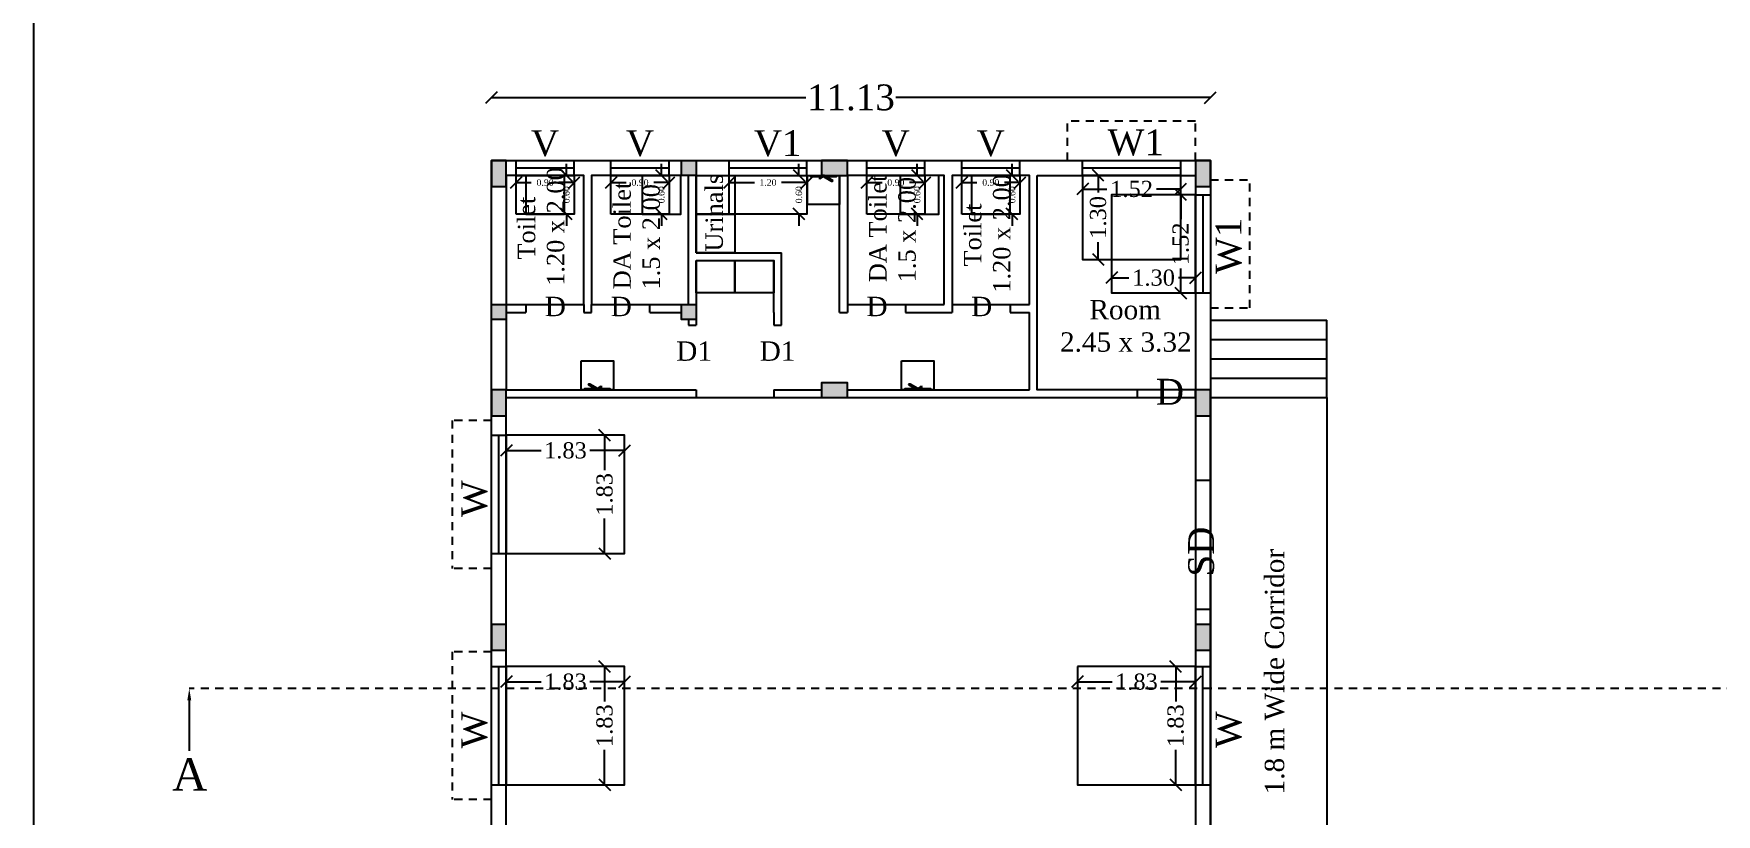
# Model space of a CAD drawing. Header units: metres. Extents: x 38 to 170, y 24 to 96.
# Drawn here: x 38.21 to 64.26, y 58.03 to 70.11 of the extents above; entities that cross this region are included whole.
import ezdxf

# ---------------------------------------------------------------- set-up
doc = ezdxf.new("R2010")
doc.units = ezdxf.units.M
doc.header["$MEASUREMENT"] = 0
doc.linetypes.add('HIDDEN2', pattern=[0.1875, 0.125, -0.0625])
for name, color, linetype in [('BLK_1_FLR_0_BLT_UP_AREA', 13, 'Continuous'), ('BLK_1_FLR_0_REGULAR_ROOM_1', 1, 'Continuous'), ('BLK_1_FLR_0_REGULAR_ROOM_2', 1, 'Continuous'), ('BLK_1_FLR_0_ROOM_1_LIGHT_VENTILATION_1', 232, 'Continuous'), ('BLK_1_FLR_0_ROOM_2_LIGHT_VENTILATION_1', 232, 'Continuous'), ('BLK_1_FLR_0_SP_WC', 233, 'Continuous'), ('BLK_1_FLR_0_URINAL', 235, 'Continuous'), ('BLK_1_FLR_0_WASH', 55, 'Continuous'), ('BLK_1_FLR_0_WC_BATH', 1, 'Continuous'), ('COLUMN', 7, 'Continuous'), ('CORRIDOR_WIDTH', 195, 'Continuous'), ('OUTERMOST PLOTTING BOUNDARY', 2, 'Continuous'), ('TOILET_VENTILATION', 6, 'Continuous')]:
    doc.layers.add(name, color=color, linetype=linetype)
doc.styles.get("Standard").update_dxf_attribs({"font": 'times.ttf'})
doc.styles.add('style1', font='times.ttf')
doc.dimstyles.get("Standard").update_dxf_attribs({"dimtxt": 0.4, "dimasz": 0.18, "dimexe": 0.18, "dimexo": 0.0625, "dimgap": 0.09, "dimtad": 0, "dimtih": 1, "dimtoh": 1, "dimzin": 0, "dimdsep": 46, "dimtxsty": 'Standard', "dimblk": 'OBLIQUE', "dimcen": 0.09, "dimse1": 1, "dimse2": 1, "dimadec": 0, "dimazin": 0, "dimtfac": 1, "dimtix": 1, "dimtofl": 0, "dimtmove": 0, "dimatfit": 0, "dimfxl": 0, "dimtolj": 1, "dimtzin": 0, "dimarcsym": 0})

# ---------------------------------------------------------------- blocks, each defined once
blk = doc.blocks.new('_Oblique')
at = {"color": 0, "linetype": 'ByBlock', "lineweight": -2}
blk.add_line((-0.5, -0.5), (0.5, 0.5), dxfattribs=at)
blk = doc.blocks.new('*D13')
at = {"color": 0, "lineweight": -2, "ltscale": 2}
for p, q in [((45.296, 69.123), (50.165, 69.123)), ((56.426, 69.123), (51.556, 69.123))]:
    blk.add_line(p, q, dxfattribs=at)
at = {"layer": 'Defpoints', "color": 0, "ltscale": 2}
for p in [(56.426, 69.123), (45.296, 68.15), (56.426, 68.15)]:
    blk.add_point(p, dxfattribs=at)
at = {"color": 0, "lineweight": -2, "ltscale": 2, "xscale": 0.18, "yscale": 0.18, "zscale": 0.18, "rotation": 180}
blk.add_blockref('_Oblique', (45.296, 69.123), dxfattribs=at)
at = {"color": 0, "lineweight": -2, "ltscale": 2, "xscale": 0.18, "yscale": 0.18, "zscale": 0.18}
blk.add_blockref('_Oblique', (56.426, 69.123), dxfattribs=at)
at = {"color": 0, "ltscale": 2, "insert": (50.861, 69.123), "char_height": 0.4, "attachment_point": 5}
blk.add_mtext('\\A1;11.13', dxfattribs=at)
blk = doc.blocks.new('Faucet - single handle top')
for p, q in [((0.08, -0.26), (-2.26, -4.34)), ((-2.26, -4.34), (-1.37, -4.79)), ((-1.37, -4.79), (0.55, -0.5)), ((-0.06, -1.9), (3.57, -8.18)), ((4.43, -7.68), (0.72, -1.24))]:
    blk.add_line(p, q)
for points in [[(-0.92, -2), (-6, -2), (-6, 0), (6, 0), (6, -2), (1.16, -2)], [(-0.01, -2), (-0.12, -2)]]:
    blk.add_lwpolyline(points)
for centre, radius, start, end in [((0, -1), 0.75, 269.2246, 216.2304), ((4, -7.93), 0.5, 210, 30)]:
    blk.add_arc(centre, radius, start, end)
blk = doc.blocks.new('*D34')
at = {"layer": 'BLK_1_FLR_0_ROOM_1_LIGHT_VENTILATION_1', "color": 0, "lineweight": -2}
for p, q in [((45.526, 63.662), (46.065, 63.662)), ((47.356, 63.662), (46.817, 63.662))]:
    blk.add_line(p, q, dxfattribs=at)
at = {"layer": 'Defpoints', "color": 0}
for p in [(45.526, 63.898), (47.356, 63.898), (45.526, 63.662)]:
    blk.add_point(p, dxfattribs=at)
at = {"layer": 'BLK_1_FLR_0_ROOM_1_LIGHT_VENTILATION_1', "color": 0, "lineweight": -2, "xscale": 0.18, "yscale": 0.18, "zscale": 0.18, "rotation": 180}
blk.add_blockref('_Oblique', (45.526, 63.662), dxfattribs=at)
at = {"layer": 'BLK_1_FLR_0_ROOM_1_LIGHT_VENTILATION_1', "color": 0, "lineweight": -2, "xscale": 0.18, "yscale": 0.18, "zscale": 0.18}
blk.add_blockref('_Oblique', (47.356, 63.662), dxfattribs=at)
at = {"layer": 'BLK_1_FLR_0_ROOM_1_LIGHT_VENTILATION_1', "color": 0, "insert": (46.441, 63.662), "char_height": 0.4, "attachment_point": 5}
blk.add_mtext('\\A1;{\\H0.625x;1.83}', dxfattribs=at)
blk = doc.blocks.new('*D35')
at = {"layer": 'BLK_1_FLR_0_ROOM_1_LIGHT_VENTILATION_1', "color": 0, "lineweight": -2}
for p, q in [((47.048, 63.898), (47.048, 63.359)), ((47.048, 62.068), (47.048, 62.607))]:
    blk.add_line(p, q, dxfattribs=at)
at = {"layer": 'Defpoints', "color": 0}
for p in [(47.048, 63.898), (47.356, 63.898), (47.356, 62.068)]:
    blk.add_point(p, dxfattribs=at)
at = {"layer": 'BLK_1_FLR_0_ROOM_1_LIGHT_VENTILATION_1', "color": 0, "lineweight": -2, "xscale": 0.18, "yscale": 0.18, "zscale": 0.18}
for p, rotation in [((47.048, 63.898), 90), ((47.048, 62.068), 270)]:
    blk.add_blockref('_Oblique', p, dxfattribs=dict(at, rotation=rotation))
at = {"layer": 'BLK_1_FLR_0_ROOM_1_LIGHT_VENTILATION_1', "color": 0, "insert": (47.048, 62.983), "char_height": 0.4, "attachment_point": 5, "rotation": 90}
blk.add_mtext('\\A1;{\\H0.625x;1.83}', dxfattribs=at)
blk = doc.blocks.new('*D36')
at = {"layer": 'BLK_1_FLR_0_ROOM_1_LIGHT_VENTILATION_1', "color": 0, "lineweight": -2}
for p, q in [((45.526, 60.082), (46.065, 60.082)), ((47.356, 60.082), (46.817, 60.082))]:
    blk.add_line(p, q, dxfattribs=at)
at = {"layer": 'Defpoints', "color": 0}
for p in [(45.526, 60.318), (47.356, 60.318), (45.526, 60.082)]:
    blk.add_point(p, dxfattribs=at)
at = {"layer": 'BLK_1_FLR_0_ROOM_1_LIGHT_VENTILATION_1', "color": 0, "lineweight": -2, "xscale": 0.18, "yscale": 0.18, "zscale": 0.18, "rotation": 180}
blk.add_blockref('_Oblique', (45.526, 60.082), dxfattribs=at)
at = {"layer": 'BLK_1_FLR_0_ROOM_1_LIGHT_VENTILATION_1', "color": 0, "lineweight": -2, "xscale": 0.18, "yscale": 0.18, "zscale": 0.18}
blk.add_blockref('_Oblique', (47.356, 60.082), dxfattribs=at)
at = {"layer": 'BLK_1_FLR_0_ROOM_1_LIGHT_VENTILATION_1', "color": 0, "insert": (46.441, 60.082), "char_height": 0.4, "attachment_point": 5}
blk.add_mtext('\\A1;{\\H0.625x;1.83}', dxfattribs=at)
blk = doc.blocks.new('*D37')
at = {"layer": 'BLK_1_FLR_0_ROOM_1_LIGHT_VENTILATION_1', "color": 0, "lineweight": -2}
for p, q in [((47.048, 60.318), (47.048, 59.779)), ((47.048, 58.488), (47.048, 59.027))]:
    blk.add_line(p, q, dxfattribs=at)
at = {"layer": 'Defpoints', "color": 0}
for p in [(47.048, 60.318), (47.356, 60.318), (47.356, 58.488)]:
    blk.add_point(p, dxfattribs=at)
at = {"layer": 'BLK_1_FLR_0_ROOM_1_LIGHT_VENTILATION_1', "color": 0, "lineweight": -2, "xscale": 0.18, "yscale": 0.18, "zscale": 0.18}
for p, rotation in [((47.048, 60.318), 90), ((47.048, 58.488), 270)]:
    blk.add_blockref('_Oblique', p, dxfattribs=dict(at, rotation=rotation))
at = {"layer": 'BLK_1_FLR_0_ROOM_1_LIGHT_VENTILATION_1', "color": 0, "insert": (47.048, 59.403), "char_height": 0.4, "attachment_point": 5, "rotation": 90}
blk.add_mtext('\\A1;{\\H0.625x;1.83}', dxfattribs=at)
blk = doc.blocks.new('*D44')
at = {"layer": 'BLK_1_FLR_0_ROOM_1_LIGHT_VENTILATION_1', "color": 0, "lineweight": -2}
for p, q in [((54.366, 60.082), (54.905, 60.082)), ((56.196, 60.082), (55.657, 60.082))]:
    blk.add_line(p, q, dxfattribs=at)
at = {"layer": 'Defpoints', "color": 0}
for p in [(54.366, 60.318), (56.196, 60.318), (54.366, 60.082)]:
    blk.add_point(p, dxfattribs=at)
at = {"layer": 'BLK_1_FLR_0_ROOM_1_LIGHT_VENTILATION_1', "color": 0, "lineweight": -2, "xscale": 0.18, "yscale": 0.18, "zscale": 0.18, "rotation": 180}
blk.add_blockref('_Oblique', (54.366, 60.082), dxfattribs=at)
at = {"layer": 'BLK_1_FLR_0_ROOM_1_LIGHT_VENTILATION_1', "color": 0, "lineweight": -2, "xscale": 0.18, "yscale": 0.18, "zscale": 0.18}
blk.add_blockref('_Oblique', (56.196, 60.082), dxfattribs=at)
at = {"layer": 'BLK_1_FLR_0_ROOM_1_LIGHT_VENTILATION_1', "color": 0, "insert": (55.281, 60.082), "char_height": 0.4, "attachment_point": 5}
blk.add_mtext('\\A1;{\\H0.625x;1.83}', dxfattribs=at)
blk = doc.blocks.new('*D45')
at = {"layer": 'BLK_1_FLR_0_ROOM_1_LIGHT_VENTILATION_1', "color": 0, "lineweight": -2}
for p, q in [((55.888, 60.318), (55.888, 59.779)), ((55.888, 58.488), (55.888, 59.027))]:
    blk.add_line(p, q, dxfattribs=at)
at = {"layer": 'Defpoints', "color": 0}
for p in [(55.888, 60.318), (56.196, 60.318), (56.196, 58.488)]:
    blk.add_point(p, dxfattribs=at)
at = {"layer": 'BLK_1_FLR_0_ROOM_1_LIGHT_VENTILATION_1', "color": 0, "lineweight": -2, "xscale": 0.18, "yscale": 0.18, "zscale": 0.18}
for p, rotation in [((55.888, 60.318), 90), ((55.888, 58.488), 270)]:
    blk.add_blockref('_Oblique', p, dxfattribs=dict(at, rotation=rotation))
at = {"layer": 'BLK_1_FLR_0_ROOM_1_LIGHT_VENTILATION_1', "color": 0, "insert": (55.888, 59.403), "char_height": 0.4, "attachment_point": 5, "rotation": 90}
blk.add_mtext('\\A1;{\\H0.625x;1.83}', dxfattribs=at)
blk = doc.blocks.new('*D68')
at = {"layer": 'BLK_1_FLR_0_ROOM_2_LIGHT_VENTILATION_1', "color": 0, "lineweight": -2}
for p, q in [((54.688, 67.92), (54.688, 67.655)), ((54.688, 66.62), (54.688, 66.886))]:
    blk.add_line(p, q, dxfattribs=at)
at = {"layer": 'Defpoints', "color": 0}
for p in [(54.446, 67.92), (54.446, 66.62), (54.688, 66.62)]:
    blk.add_point(p, dxfattribs=at)
at = {"layer": 'BLK_1_FLR_0_ROOM_2_LIGHT_VENTILATION_1', "color": 0, "lineweight": -2, "xscale": 0.18, "yscale": 0.18, "zscale": 0.18}
for p, rotation in [((54.688, 67.92), 90), ((54.688, 66.62), 270)]:
    blk.add_blockref('_Oblique', p, dxfattribs=dict(at, rotation=rotation))
at = {"layer": 'BLK_1_FLR_0_ROOM_2_LIGHT_VENTILATION_1', "color": 0, "insert": (54.688, 67.27), "char_height": 0.4, "attachment_point": 5, "rotation": 90}
blk.add_mtext('\\A1;{\\H0.625x;1.30}', dxfattribs=at)
blk = doc.blocks.new('*D69')
at = {"layer": 'BLK_1_FLR_0_ROOM_2_LIGHT_VENTILATION_1', "color": 0, "lineweight": -2}
for p, q in [((54.446, 67.708), (54.822, 67.708)), ((55.966, 67.708), (55.589, 67.708))]:
    blk.add_line(p, q, dxfattribs=at)
at = {"layer": 'Defpoints', "color": 0}
for p in [(54.446, 67.92), (55.966, 67.92), (54.446, 67.708)]:
    blk.add_point(p, dxfattribs=at)
at = {"layer": 'BLK_1_FLR_0_ROOM_2_LIGHT_VENTILATION_1', "color": 0, "lineweight": -2, "xscale": 0.18, "yscale": 0.18, "zscale": 0.18, "rotation": 180}
blk.add_blockref('_Oblique', (54.446, 67.708), dxfattribs=at)
at = {"layer": 'BLK_1_FLR_0_ROOM_2_LIGHT_VENTILATION_1', "color": 0, "lineweight": -2, "xscale": 0.18, "yscale": 0.18, "zscale": 0.18}
blk.add_blockref('_Oblique', (55.966, 67.708), dxfattribs=at)
at = {"layer": 'BLK_1_FLR_0_ROOM_2_LIGHT_VENTILATION_1', "color": 0, "insert": (55.206, 67.708), "char_height": 0.4, "attachment_point": 5}
blk.add_mtext('\\A1;{\\H0.625x;1.52}', dxfattribs=at)
blk = doc.blocks.new('*D70')
at = {"layer": 'BLK_1_FLR_0_ROOM_2_LIGHT_VENTILATION_1', "color": 0, "lineweight": -2}
for p, q in [((54.896, 66.335), (55.161, 66.335)), ((56.196, 66.335), (55.93, 66.335))]:
    blk.add_line(p, q, dxfattribs=at)
at = {"layer": 'Defpoints', "color": 0}
for p in [(54.896, 67.62), (56.196, 67.62), (54.896, 66.335)]:
    blk.add_point(p, dxfattribs=at)
at = {"layer": 'BLK_1_FLR_0_ROOM_2_LIGHT_VENTILATION_1', "color": 0, "lineweight": -2, "xscale": 0.18, "yscale": 0.18, "zscale": 0.18, "rotation": 180}
blk.add_blockref('_Oblique', (54.896, 66.335), dxfattribs=at)
at = {"layer": 'BLK_1_FLR_0_ROOM_2_LIGHT_VENTILATION_1', "color": 0, "lineweight": -2, "xscale": 0.18, "yscale": 0.18, "zscale": 0.18}
blk.add_blockref('_Oblique', (56.196, 66.335), dxfattribs=at)
at = {"layer": 'BLK_1_FLR_0_ROOM_2_LIGHT_VENTILATION_1', "color": 0, "insert": (55.546, 66.335), "char_height": 0.4, "attachment_point": 5}
blk.add_mtext('\\A1;{\\H0.625x;1.30}', dxfattribs=at)
blk = doc.blocks.new('*D71')
at = {"layer": 'BLK_1_FLR_0_ROOM_2_LIGHT_VENTILATION_1', "color": 0, "lineweight": -2}
for p, q in [((55.966, 67.62), (55.966, 67.244)), ((55.966, 66.1), (55.966, 66.477))]:
    blk.add_line(p, q, dxfattribs=at)
at = {"layer": 'Defpoints', "color": 0}
for p in [(55.966, 67.62), (56.196, 67.62), (56.196, 66.1)]:
    blk.add_point(p, dxfattribs=at)
at = {"layer": 'BLK_1_FLR_0_ROOM_2_LIGHT_VENTILATION_1', "color": 0, "lineweight": -2, "xscale": 0.18, "yscale": 0.18, "zscale": 0.18}
for p, rotation in [((55.966, 67.62), 90), ((55.966, 66.1), 270)]:
    blk.add_blockref('_Oblique', p, dxfattribs=dict(at, rotation=rotation))
at = {"layer": 'BLK_1_FLR_0_ROOM_2_LIGHT_VENTILATION_1', "color": 0, "insert": (55.966, 66.86), "char_height": 0.4, "attachment_point": 5, "rotation": 90}
blk.add_mtext('\\A1;{\\H0.625x;1.52}', dxfattribs=at)
blk = doc.blocks.new('*D98')
at = {"layer": 'Defpoints', "color": 0}
for p in [(45.676, 67.92), (46.576, 67.92), (46.576, 67.808)]:
    blk.add_point(p, dxfattribs=at)
at = {"layer": 'TOILET_VENTILATION', "color": 0, "lineweight": -2}
for p, q in [((45.676, 67.808), (45.912, 67.808)), ((46.576, 67.808), (46.34, 67.808))]:
    blk.add_line(p, q, dxfattribs=at)
at = {"layer": 'TOILET_VENTILATION', "color": 0, "lineweight": -2, "xscale": 0.18, "yscale": 0.18, "zscale": 0.18, "rotation": 180}
blk.add_blockref('_Oblique', (45.676, 67.808), dxfattribs=at)
at = {"layer": 'TOILET_VENTILATION', "color": 0, "lineweight": -2, "xscale": 0.18, "yscale": 0.18, "zscale": 0.18}
blk.add_blockref('_Oblique', (46.576, 67.808), dxfattribs=at)
at = {"layer": 'TOILET_VENTILATION', "color": 0, "insert": (46.126, 67.808), "char_height": 0.4, "attachment_point": 5}
blk.add_mtext('\\A1;{\\H0.25x;0.90}', dxfattribs=at)
blk = doc.blocks.new('*D99')
at = {"layer": 'Defpoints', "color": 0}
for p in [(46.576, 67.92), (46.456, 67.32), (46.576, 67.32)]:
    blk.add_point(p, dxfattribs=at)
at = {"layer": 'TOILET_VENTILATION', "color": 0, "lineweight": -2}
for p, q in [((46.456, 67.92), (46.456, 68.1)), ((46.456, 67.32), (46.456, 67.14))]:
    blk.add_line(p, q, dxfattribs=at)
at = {"layer": 'TOILET_VENTILATION', "color": 0, "lineweight": -2, "xscale": 0.18, "yscale": 0.18, "zscale": 0.18}
for p, rotation in [((46.456, 67.92), 270), ((46.456, 67.32), 90)]:
    blk.add_blockref('_Oblique', p, dxfattribs=dict(at, rotation=rotation))
at = {"layer": 'TOILET_VENTILATION', "color": 0, "insert": (46.456, 67.62), "char_height": 0.4, "attachment_point": 5, "rotation": 90}
blk.add_mtext('\\A1;{\\H0.25x;0.60}', dxfattribs=at)
blk = doc.blocks.new('*D100')
at = {"layer": 'Defpoints', "color": 0}
for p in [(47.146, 67.92), (48.046, 67.92), (48.046, 67.808)]:
    blk.add_point(p, dxfattribs=at)
at = {"layer": 'TOILET_VENTILATION', "color": 0, "lineweight": -2}
for p, q in [((47.146, 67.808), (47.382, 67.808)), ((48.046, 67.808), (47.81, 67.808))]:
    blk.add_line(p, q, dxfattribs=at)
at = {"layer": 'TOILET_VENTILATION', "color": 0, "lineweight": -2, "xscale": 0.18, "yscale": 0.18, "zscale": 0.18, "rotation": 180}
blk.add_blockref('_Oblique', (47.146, 67.808), dxfattribs=at)
at = {"layer": 'TOILET_VENTILATION', "color": 0, "lineweight": -2, "xscale": 0.18, "yscale": 0.18, "zscale": 0.18}
blk.add_blockref('_Oblique', (48.046, 67.808), dxfattribs=at)
at = {"layer": 'TOILET_VENTILATION', "color": 0, "insert": (47.596, 67.808), "char_height": 0.4, "attachment_point": 5}
blk.add_mtext('\\A1;{\\H0.25x;0.90}', dxfattribs=at)
blk = doc.blocks.new('*D101')
at = {"layer": 'Defpoints', "color": 0}
for p in [(48.046, 67.92), (47.926, 67.32), (48.046, 67.32)]:
    blk.add_point(p, dxfattribs=at)
at = {"layer": 'TOILET_VENTILATION', "color": 0, "lineweight": -2}
for p, q in [((47.926, 67.92), (47.926, 68.1)), ((47.926, 67.32), (47.926, 67.14))]:
    blk.add_line(p, q, dxfattribs=at)
at = {"layer": 'TOILET_VENTILATION', "color": 0, "lineweight": -2, "xscale": 0.18, "yscale": 0.18, "zscale": 0.18}
for p, rotation in [((47.926, 67.92), 270), ((47.926, 67.32), 90)]:
    blk.add_blockref('_Oblique', p, dxfattribs=dict(at, rotation=rotation))
at = {"layer": 'TOILET_VENTILATION', "color": 0, "insert": (47.926, 67.62), "char_height": 0.4, "attachment_point": 5, "rotation": 90}
blk.add_mtext('\\A1;{\\H0.25x;0.60}', dxfattribs=at)
blk = doc.blocks.new('*D102')
at = {"layer": 'Defpoints', "color": 0}
for p in [(48.976, 67.92), (50.176, 67.92), (50.176, 67.808)]:
    blk.add_point(p, dxfattribs=at)
at = {"layer": 'TOILET_VENTILATION', "color": 0, "lineweight": -2}
for p, q in [((48.976, 67.808), (49.368, 67.808)), ((50.176, 67.808), (49.784, 67.808))]:
    blk.add_line(p, q, dxfattribs=at)
at = {"layer": 'TOILET_VENTILATION', "color": 0, "lineweight": -2, "xscale": 0.18, "yscale": 0.18, "zscale": 0.18, "rotation": 180}
blk.add_blockref('_Oblique', (48.976, 67.808), dxfattribs=at)
at = {"layer": 'TOILET_VENTILATION', "color": 0, "lineweight": -2, "xscale": 0.18, "yscale": 0.18, "zscale": 0.18}
blk.add_blockref('_Oblique', (50.176, 67.808), dxfattribs=at)
at = {"layer": 'TOILET_VENTILATION', "color": 0, "insert": (49.576, 67.808), "char_height": 0.4, "attachment_point": 5}
blk.add_mtext('\\A1;{\\H0.25x;1.20}', dxfattribs=at)
blk = doc.blocks.new('*D103')
at = {"layer": 'Defpoints', "color": 0}
for p in [(50.176, 67.92), (50.056, 67.32), (50.176, 67.32)]:
    blk.add_point(p, dxfattribs=at)
at = {"layer": 'TOILET_VENTILATION', "color": 0, "lineweight": -2}
for p, q in [((50.056, 67.92), (50.056, 68.1)), ((50.056, 67.32), (50.056, 67.14))]:
    blk.add_line(p, q, dxfattribs=at)
at = {"layer": 'TOILET_VENTILATION', "color": 0, "lineweight": -2, "xscale": 0.18, "yscale": 0.18, "zscale": 0.18}
for p, rotation in [((50.056, 67.92), 270), ((50.056, 67.32), 90)]:
    blk.add_blockref('_Oblique', p, dxfattribs=dict(at, rotation=rotation))
at = {"layer": 'TOILET_VENTILATION', "color": 0, "insert": (50.056, 67.62), "char_height": 0.4, "attachment_point": 5, "rotation": 90}
blk.add_mtext('\\A1;{\\H0.25x;0.60}', dxfattribs=at)
blk = doc.blocks.new('*D104')
at = {"layer": 'Defpoints', "color": 0}
for p in [(51.106, 67.92), (52.006, 67.92), (52.006, 67.808)]:
    blk.add_point(p, dxfattribs=at)
at = {"layer": 'TOILET_VENTILATION', "color": 0, "lineweight": -2}
for p, q in [((51.106, 67.808), (51.342, 67.808)), ((52.006, 67.808), (51.77, 67.808))]:
    blk.add_line(p, q, dxfattribs=at)
at = {"layer": 'TOILET_VENTILATION', "color": 0, "lineweight": -2, "xscale": 0.18, "yscale": 0.18, "zscale": 0.18, "rotation": 180}
blk.add_blockref('_Oblique', (51.106, 67.808), dxfattribs=at)
at = {"layer": 'TOILET_VENTILATION', "color": 0, "lineweight": -2, "xscale": 0.18, "yscale": 0.18, "zscale": 0.18}
blk.add_blockref('_Oblique', (52.006, 67.808), dxfattribs=at)
at = {"layer": 'TOILET_VENTILATION', "color": 0, "insert": (51.556, 67.808), "char_height": 0.4, "attachment_point": 5}
blk.add_mtext('\\A1;{\\H0.25x;0.90}', dxfattribs=at)
blk = doc.blocks.new('*D105')
at = {"layer": 'Defpoints', "color": 0}
for p in [(52.006, 67.92), (51.886, 67.32), (52.006, 67.32)]:
    blk.add_point(p, dxfattribs=at)
at = {"layer": 'TOILET_VENTILATION', "color": 0, "lineweight": -2}
for p, q in [((51.886, 67.92), (51.886, 68.1)), ((51.886, 67.32), (51.886, 67.14))]:
    blk.add_line(p, q, dxfattribs=at)
at = {"layer": 'TOILET_VENTILATION', "color": 0, "lineweight": -2, "xscale": 0.18, "yscale": 0.18, "zscale": 0.18}
for p, rotation in [((51.886, 67.92), 270), ((51.886, 67.32), 90)]:
    blk.add_blockref('_Oblique', p, dxfattribs=dict(at, rotation=rotation))
at = {"layer": 'TOILET_VENTILATION', "color": 0, "insert": (51.886, 67.62), "char_height": 0.4, "attachment_point": 5, "rotation": 90}
blk.add_mtext('\\A1;{\\H0.25x;0.60}', dxfattribs=at)
blk = doc.blocks.new('*D106')
at = {"layer": 'Defpoints', "color": 0}
for p in [(52.576, 67.92), (53.476, 67.92), (53.476, 67.808)]:
    blk.add_point(p, dxfattribs=at)
at = {"layer": 'TOILET_VENTILATION', "color": 0, "lineweight": -2}
for p, q in [((52.576, 67.808), (52.812, 67.808)), ((53.476, 67.808), (53.24, 67.808))]:
    blk.add_line(p, q, dxfattribs=at)
at = {"layer": 'TOILET_VENTILATION', "color": 0, "lineweight": -2, "xscale": 0.18, "yscale": 0.18, "zscale": 0.18, "rotation": 180}
blk.add_blockref('_Oblique', (52.576, 67.808), dxfattribs=at)
at = {"layer": 'TOILET_VENTILATION', "color": 0, "lineweight": -2, "xscale": 0.18, "yscale": 0.18, "zscale": 0.18}
blk.add_blockref('_Oblique', (53.476, 67.808), dxfattribs=at)
at = {"layer": 'TOILET_VENTILATION', "color": 0, "insert": (53.026, 67.808), "char_height": 0.4, "attachment_point": 5}
blk.add_mtext('\\A1;{\\H0.25x;0.90}', dxfattribs=at)
blk = doc.blocks.new('*D107')
at = {"layer": 'Defpoints', "color": 0}
for p in [(53.476, 67.92), (53.356, 67.32), (53.476, 67.32)]:
    blk.add_point(p, dxfattribs=at)
at = {"layer": 'TOILET_VENTILATION', "color": 0, "lineweight": -2}
for p, q in [((53.356, 67.92), (53.356, 68.1)), ((53.356, 67.32), (53.356, 67.14))]:
    blk.add_line(p, q, dxfattribs=at)
at = {"layer": 'TOILET_VENTILATION', "color": 0, "lineweight": -2, "xscale": 0.18, "yscale": 0.18, "zscale": 0.18}
for p, rotation in [((53.356, 67.92), 270), ((53.356, 67.32), 90)]:
    blk.add_blockref('_Oblique', p, dxfattribs=dict(at, rotation=rotation))
at = {"layer": 'TOILET_VENTILATION', "color": 0, "insert": (53.356, 67.62), "char_height": 0.4, "attachment_point": 5, "rotation": 90}
blk.add_mtext('\\A1;{\\H0.25x;0.60}', dxfattribs=at)

msp = doc.modelspace()

# ---------------------------------------------------------------- hatches: boundary and pattern name
h = msp.add_hatch(color=7)
h.dxf.hatch_style = 1
h.paths.add_polyline_path([(45.526, 45.82), (45.296, 45.82), (45.296, 45.42), (45.526, 45.42)])
h.paths.add_polyline_path([(45.526, 49.01), (45.296, 49.01), (45.296, 48.78), (45.526, 48.78)])
h.paths.add_polyline_path([(45.526, 50.93), (45.296, 50.93), (45.296, 50.53), (45.526, 50.53)])
h.paths.add_polyline_path([(47.586, 49.01), (47.356, 49.01), (47.356, 48.78), (47.586, 48.78)])
h.paths.add_polyline_path([(50.356, 49.01), (49.956, 49.01), (49.956, 48.78), (50.356, 48.78)])
h.paths.add_polyline_path([(50.356, 50.76), (49.956, 50.76), (49.956, 50.53), (50.356, 50.53)])
h.paths.add_polyline_path([(52.846, 50.76), (52.616, 50.76), (52.616, 50.53), (52.846, 50.53)])
h.paths.add_polyline_path([(52.846, 49.01), (52.616, 49.01), (52.616, 48.78), (52.846, 48.78)])
h.paths.add_polyline_path([(50.356, 45.65), (49.956, 45.65), (49.956, 45.42), (50.356, 45.42)])
h.paths.add_polyline_path([(53.016, 45.65), (52.616, 45.65), (52.616, 45.42), (53.016, 45.42)])
h.paths.add_polyline_path([(56.426, 45.82), (56.196, 45.82), (56.196, 45.42), (56.426, 45.42)])
h.paths.add_polyline_path([(56.426, 50.93), (56.196, 50.93), (56.196, 50.53), (56.426, 50.53)])
h.paths.add_polyline_path([(56.426, 54.92), (56.196, 54.92), (56.196, 54.52), (56.426, 54.52)])
h.paths.add_polyline_path([(45.526, 54.92), (45.296, 54.92), (45.296, 54.52), (45.526, 54.52)])
h.paths.add_polyline_path([(56.426, 60.97), (56.196, 60.97), (56.196, 60.57), (56.426, 60.57)])
h.paths.add_polyline_path([(45.526, 60.97), (45.296, 60.97), (45.296, 60.57), (45.526, 60.57)])
h.paths.add_polyline_path([(45.526, 64.6), (45.296, 64.6), (45.296, 64.2), (45.526, 64.2)])
h.paths.add_polyline_path([(56.426, 64.6), (56.196, 64.6), (56.196, 64.2), (56.426, 64.2)])
h.paths.add_polyline_path([(50.806, 64.71), (50.406, 64.71), (50.406, 64.48), (50.806, 64.48)])
h.paths.add_polyline_path([(45.526, 68.15), (45.296, 68.15), (45.296, 67.75), (45.526, 67.75)])
h.paths.add_polyline_path([(50.806, 68.15), (50.406, 68.15), (50.406, 67.92), (50.806, 67.92)])
h.paths.add_polyline_path([(56.426, 68.15), (56.196, 68.15), (56.196, 67.75), (56.426, 67.75)])
h.paths.add_polyline_path([(51.095, 50.22), (52.247, 50.22), (52.247, 51.075), (51.095, 51.075)], flags=9)
h.paths.add_polyline_path([(49.406, 49.451), (49.875, 49.451), (49.875, 50.091), (49.406, 50.091)], flags=9)
h.paths.add_polyline_path([(49.366, 64.879), (50.057, 64.879), (50.057, 65.52), (49.366, 65.52)], flags=9)
h.paths.add_polyline_path([(48.073, 64.879), (48.765, 64.879), (48.765, 65.52), (48.073, 65.52)], flags=9)
h.paths.add_polyline_path([(46.039, 65.57), (46.509, 65.57), (46.509, 66.211), (46.039, 66.211)], flags=9)
h.paths.add_polyline_path([(47.059, 65.57), (47.529, 65.57), (47.529, 66.211), (47.059, 66.211)], flags=9)
h.paths.add_polyline_path([(51.019, 65.57), (51.489, 65.57), (51.489, 66.211), (51.019, 66.211)], flags=9)
h.paths.add_polyline_path([(52.639, 65.57), (53.109, 65.57), (53.109, 66.211), (52.639, 66.211)], flags=9)
h.paths.add_polyline_path([(55.472, 64.144), (56.099, 64.144), (56.099, 64.998), (55.472, 64.998)], flags=9)
h.paths.add_polyline_path([(56.708, 61.574), (56.708, 62.529), (55.854, 62.529), (55.854, 61.574)], flags=9)
h.paths.add_polyline_path([(56.708, 55.524), (56.708, 56.479), (55.854, 56.479), (55.854, 55.524)], flags=9)
h.paths.add_polyline_path([(54.225, 50.213), (54.852, 50.213), (54.852, 51.067), (54.225, 51.067)], flags=9)
h.paths.add_polyline_path([(51.084, 45.283), (52.137, 45.283), (52.137, 46.137), (51.084, 46.137)], flags=9)
h.paths.add_polyline_path([(45.899, 49.992), (46.986, 49.992), (46.986, 50.569), (45.899, 50.569)], flags=9)
h.paths.add_polyline_path([(53.976, 65.02), (56.119, 65.02), (56.119, 66.161), (53.976, 66.161)], flags=9)
h.paths.add_polyline_path([(49.04, 66.671), (49.04, 67.98), (48.463, 67.98), (48.463, 66.671)], flags=9)
h.paths.add_polyline_path([(48.064, 65.947), (48.064, 67.81), (47.037, 67.81), (47.037, 65.947)], flags=9)
h.paths.add_polyline_path([(52.024, 66.059), (52.024, 67.922), (50.997, 67.922), (50.997, 66.059)], flags=9)
h.paths.add_polyline_path([(53.49, 65.95), (53.49, 67.879), (52.464, 67.879), (52.464, 65.95)], flags=9)
h.paths.add_polyline_path([(46.584, 66.057), (46.584, 67.986), (45.558, 67.986), (45.558, 66.057)], flags=9)
h.paths.add_polyline_path([(53.021, 47.38), (55.879, 47.38), (55.879, 48.901), (53.021, 48.901)], flags=9)
h.paths.add_polyline_path([(48.916, 56.475), (52.365, 56.475), (52.365, 57.996), (48.916, 57.996)], flags=9)
h = msp.add_hatch(color=7)
h.dxf.hatch_style = 1
h.paths.add_polyline_path([(65.435, 65.92), (65.205, 65.92), (65.205, 65.69), (65.435, 65.69)])
h.paths.add_polyline_path([(68.375, 65.92), (68.145, 65.92), (68.145, 65.69), (68.375, 65.69)])
h.paths.add_polyline_path([(68.375, 68.15), (68.145, 68.15), (68.145, 67.92), (68.375, 67.92)])
h.paths.add_polyline_path([(48.466, 68.15), (48.236, 68.15), (48.236, 67.92), (48.466, 67.92)])
h.paths.add_polyline_path([(48.466, 65.92), (48.236, 65.92), (48.236, 65.69), (48.466, 65.69)])
h.paths.add_polyline_path([(45.526, 65.92), (45.296, 65.92), (45.296, 65.69), (45.526, 65.69)])
h.paths.add_polyline_path([(51.095, 50.22), (52.247, 50.22), (52.247, 51.075), (51.095, 51.075)], flags=9)
h.paths.add_polyline_path([(49.406, 49.451), (49.875, 49.451), (49.875, 50.091), (49.406, 50.091)], flags=9)
h.paths.add_polyline_path([(47.541, 49.337), (49.47, 49.337), (49.47, 50.364), (47.541, 50.364)], flags=9)
h.paths.add_polyline_path([(49.366, 64.879), (50.057, 64.879), (50.057, 65.52), (49.366, 65.52)], flags=9)
h.paths.add_polyline_path([(48.073, 64.879), (48.765, 64.879), (48.765, 65.52), (48.073, 65.52)], flags=9)
h.paths.add_polyline_path([(46.039, 65.57), (46.509, 65.57), (46.509, 66.211), (46.039, 66.211)], flags=9)
h.paths.add_polyline_path([(47.059, 65.57), (47.529, 65.57), (47.529, 66.211), (47.059, 66.211)], flags=9)
h.paths.add_polyline_path([(51.019, 65.57), (51.489, 65.57), (51.489, 66.211), (51.019, 66.211)], flags=9)
h.paths.add_polyline_path([(52.639, 65.57), (53.109, 65.57), (53.109, 66.211), (52.639, 66.211)], flags=9)
h.paths.add_polyline_path([(55.472, 64.144), (56.099, 64.144), (56.099, 64.998), (55.472, 64.998)], flags=9)
h.paths.add_polyline_path([(56.708, 61.574), (56.708, 62.529), (55.854, 62.529), (55.854, 61.574)], flags=9)
h.paths.add_polyline_path([(56.708, 55.524), (56.708, 56.479), (55.854, 56.479), (55.854, 55.524)], flags=9)
h.paths.add_polyline_path([(54.225, 50.213), (54.852, 50.213), (54.852, 51.067), (54.225, 51.067)], flags=9)
h.paths.add_polyline_path([(51.084, 45.283), (52.137, 45.283), (52.137, 46.137), (51.084, 46.137)], flags=9)
h.paths.add_polyline_path([(45.899, 49.992), (46.986, 49.992), (46.986, 50.569), (45.899, 50.569)], flags=9)
h.paths.add_polyline_path([(46.584, 66.057), (46.584, 67.986), (45.558, 67.986), (45.558, 66.057)], flags=9)
h.paths.add_polyline_path([(53.021, 47.38), (55.879, 47.38), (55.879, 48.901), (53.021, 48.901)], flags=9)
h.paths.add_polyline_path([(48.916, 56.475), (52.365, 56.475), (52.365, 57.996), (48.916, 57.996)], flags=9)

# ---------------------------------------------------------------- linework, layer by layer
at = {"linetype": 'HIDDEN2'}
for p, q in [((56.196, 68.76), (54.216, 68.76)), ((56.196, 68.15), (56.196, 68.76)), ((56.426, 67.85), (57.036, 67.85)), ((57.036, 65.87), (57.036, 67.85)), ((45.296, 64.128), (44.686, 64.128)), ((44.686, 64.128), (44.686, 61.838)), ((45.296, 61.838), (44.686, 61.838)), ((45.296, 60.548), (44.686, 60.548)), ((44.686, 60.548), (44.686, 58.258)), ((100.096, 59.976), (40.618, 59.976)), ((45.296, 58.258), (44.686, 58.258))]:
    msp.add_line(p, q, dxfattribs=at)
at = {"color": 0, "linetype": 'HIDDEN2'}
for p, q in [((54.216, 68.15), (54.216, 68.76)), ((56.196, 68.15), (56.196, 68.76)), ((56.426, 67.85), (57.036, 67.85)), ((56.426, 65.87), (57.036, 65.87))]:
    msp.add_line(p, q, dxfattribs=at)
at = {"color": 7, "ltscale": 2}
for p, q in [((45.676, 67.92), (45.676, 68.15)), ((45.676, 68.035), (46.576, 68.035)), ((46.576, 67.92), (46.576, 68.15)), ((47.146, 67.92), (47.146, 68.15)), ((47.146, 68.035), (48.046, 68.035)), ((48.046, 67.92), (48.046, 68.15)), ((48.976, 67.92), (48.976, 68.15)), ((48.976, 68.035), (50.176, 68.035)), ((50.176, 67.92), (50.176, 68.15)), ((51.106, 67.92), (51.106, 68.15)), ((51.106, 68.035), (52.006, 68.035)), ((52.006, 67.92), (52.006, 68.15)), ((52.576, 67.92), (52.576, 68.15)), ((52.576, 68.035), (53.476, 68.035)), ((53.476, 67.92), (53.476, 68.15)), ((54.446, 68.035), (55.966, 68.035)), ((55.966, 67.92), (55.966, 68.15)), ((48.466, 67.92), (50.686, 67.92)), ((48.466, 67.92), (48.466, 66.72)), ((50.686, 65.8), (50.686, 67.92)), ((56.196, 67.62), (56.426, 67.62)), ((56.311, 67.62), (56.311, 66.1)), ((48.466, 66.72), (49.786, 66.72)), ((49.786, 65.6), (49.786, 66.72)), ((48.466, 66.6), (49.666, 66.6)), ((48.466, 66.6), (48.466, 65.6)), ((49.666, 65.8), (49.666, 66.6)), ((45.826, 65.92), (45.826, 65.8)), ((46.726, 65.92), (46.726, 65.8)), ((46.846, 65.8), (46.846, 65.92)), ((47.746, 65.8), (47.746, 65.92)), ((50.806, 65.92), (50.806, 65.8)), ((51.706, 65.92), (51.706, 65.8)), ((52.426, 65.92), (52.426, 65.8)), ((53.326, 65.92), (53.326, 65.8)), ((45.526, 65.8), (45.826, 65.8)), ((45.526, 65.8), (45.526, 64.6)), ((46.726, 65.8), (46.846, 65.8)), ((47.746, 65.8), (48.236, 65.8)), ((48.346, 65.69), (48.346, 65.6)), ((49.666, 65.8), (49.666, 65.6)), ((50.686, 65.8), (50.806, 65.8)), ((51.706, 65.8), (52.426, 65.8)), ((53.326, 65.8), (53.626, 65.8)), ((53.626, 64.6), (53.626, 65.8)), ((56.426, 65.68), (58.226, 65.68)), ((48.346, 65.6), (48.466, 65.6)), ((49.666, 65.6), (49.786, 65.6)), ((56.426, 65.38), (58.226, 65.38)), ((56.426, 65.08), (58.226, 65.08)), ((56.426, 64.78), (58.226, 64.78)), ((45.526, 64.6), (48.346, 64.6)), ((48.346, 64.6), (48.466, 64.6)), ((49.666, 64.6), (50.406, 64.6)), ((50.806, 64.6), (53.626, 64.6)), ((55.296, 64.48), (55.296, 64.6)), ((56.196, 64.48), (56.196, 64.6)), ((56.426, 64.48), (58.226, 64.48)), ((45.296, 63.898), (45.526, 63.898)), ((45.411, 62.068), (45.411, 63.898)), ((56.426, 63.2), (56.196, 63.2)), ((45.296, 62.068), (45.526, 62.068)), ((56.426, 61.2), (56.196, 61.2)), ((45.296, 60.318), (45.526, 60.318)), ((45.411, 58.488), (45.411, 60.318)), ((56.196, 60.318), (56.426, 60.318)), ((56.311, 58.488), (56.311, 60.318)), ((45.296, 58.488), (45.526, 58.488)), ((56.196, 58.488), (56.426, 58.488))]:
    msp.add_line(p, q, dxfattribs=at)
at = {"color": 0, "ltscale": 2}
for p, q in [((54.446, 67.92), (54.446, 68.15)), ((56.196, 67.62), (56.426, 67.62)), ((56.196, 66.1), (56.426, 66.1))]:
    msp.add_line(p, q, dxfattribs=at)
at = {"color": 7}
for p, q in [((58.226, 64.48), (58.226, 65.68)), ((48.466, 64.6), (48.466, 64.48)), ((49.666, 64.6), (49.666, 64.48))]:
    msp.add_line(p, q, dxfattribs=at)
at = {"color": 7, "linetype": 'ByBlock', "lineweight": -2, "ltscale": 2}
msp.add_lwpolyline([(40.618, 59.796), (40.618, 59.012)], dxfattribs=at)
at = {"color": 7, "ltscale": 2}
msp.add_solid([(40.588, 59.796), (40.618, 59.976), (40.648, 59.796)], dxfattribs=at)
at = {"layer": 'BLK_1_FLR_0_BLT_UP_AREA', "color": 13}
msp.add_lwpolyline([(45.296, 68.15), (56.426, 68.15), (56.426, 45.42), (45.296, 45.42)], close=True, dxfattribs=at)
at = {"layer": 'BLK_1_FLR_0_REGULAR_ROOM_1', "color": 1}
msp.add_lwpolyline([(45.526, 50.76), (45.526, 64.48), (56.196, 64.48), (56.196, 50.76), (45.526, 50.76)], dxfattribs=at)
at = {"layer": 'BLK_1_FLR_0_REGULAR_ROOM_2', "color": 1}
msp.add_lwpolyline([(53.746, 67.92), (56.196, 67.92), (56.196, 64.6), (53.746, 64.6)], close=True, dxfattribs=at)
at = {"layer": 'BLK_1_FLR_0_ROOM_1_LIGHT_VENTILATION_1', "color": 232}
for points in [[(45.526, 63.898), (45.526, 62.068), (47.356, 62.068), (47.356, 63.898), (45.526, 63.898)], [(45.526, 60.318), (45.526, 58.488), (47.356, 58.488), (47.356, 60.318), (45.526, 60.318)], [(54.366, 60.318), (54.366, 58.488), (56.196, 58.488), (56.196, 60.318), (54.366, 60.318)]]:
    msp.add_lwpolyline(points, dxfattribs=at)
at = {"layer": 'BLK_1_FLR_0_ROOM_2_LIGHT_VENTILATION_1', "color": 232}
for points in [[(54.446, 67.92), (54.446, 66.62), (55.966, 66.62), (55.966, 67.92), (54.446, 67.92)], [(56.196, 67.62), (54.896, 67.62), (54.896, 66.1), (56.196, 66.1), (56.196, 67.62)]]:
    msp.add_lwpolyline(points, dxfattribs=at)
at = {"layer": 'BLK_1_FLR_0_SP_WC', "color": 233}
for points in [[(46.426, 67.92), (45.826, 67.92), (45.826, 67.32), (46.426, 67.32), (46.426, 67.92)], [(48.23, 67.92), (47.63, 67.92), (47.63, 67.32), (48.23, 67.32), (48.23, 67.92)], [(52.221, 67.92), (51.621, 67.92), (51.621, 67.32), (52.221, 67.32), (52.221, 67.92)], [(53.326, 67.92), (52.726, 67.92), (52.726, 67.32), (53.326, 67.32), (53.326, 67.92)]]:
    msp.add_lwpolyline(points, dxfattribs=at)
at = {"layer": 'BLK_1_FLR_0_URINAL'}
for points in [[(48.466, 67.32), (48.466, 67.92), (49.066, 67.92), (49.066, 67.32), (48.466, 67.32)], [(48.466, 66.72), (48.466, 67.32), (49.066, 67.32), (49.066, 66.72), (48.466, 66.72)]]:
    msp.add_lwpolyline(points, dxfattribs=at)
at = {"layer": 'BLK_1_FLR_0_WASH'}
for points in [[(50.186, 67.92), (50.686, 67.92), (50.686, 67.47), (50.186, 67.47), (50.186, 67.92)], [(46.686, 65.05), (47.186, 65.05), (47.186, 64.6), (46.686, 64.6), (46.686, 65.05)], [(51.646, 65.05), (52.146, 65.05), (52.146, 64.6), (51.646, 64.6), (51.646, 65.05)]]:
    msp.add_lwpolyline(points, dxfattribs=at)
at = {"layer": 'BLK_1_FLR_0_WASH', "color": 56}
msp.add_lwpolyline([(48.466, 66.6), (49.066, 66.6), (49.066, 66.1), (48.466, 66.1)], close=True, dxfattribs=at)
at = {"layer": 'BLK_1_FLR_0_WASH', "color": 59}
msp.add_lwpolyline([(49.066, 66.6), (49.666, 66.6), (49.666, 66.1), (49.066, 66.1)], close=True, dxfattribs=at)
at = {"layer": 'BLK_1_FLR_0_WC_BATH', "color": 2}
for points in [[(46.726, 65.92), (46.726, 67.92), (45.526, 67.92), (45.526, 65.92), (46.726, 65.92)], [(48.346, 65.92), (48.346, 67.92), (46.846, 67.92), (46.846, 65.92), (48.346, 65.92)]]:
    msp.add_lwpolyline(points, dxfattribs=at)
at = {"layer": 'BLK_1_FLR_0_WC_BATH'}
for points in [[(52.306, 65.92), (52.306, 67.92), (50.806, 67.92), (50.806, 65.92), (52.306, 65.92)], [(53.626, 65.92), (53.626, 67.92), (52.426, 67.92), (52.426, 65.92), (53.626, 65.92)]]:
    msp.add_lwpolyline(points, dxfattribs=at)
at = {"layer": 'COLUMN', "color": 7}
for points in [[(45.296, 67.75), (45.526, 67.75), (45.526, 68.15), (45.296, 68.15), (45.296, 67.75)], [(48.236, 68.15), (48.466, 68.15), (48.466, 67.92), (48.236, 67.92), (48.236, 68.15)], [(50.806, 67.92), (50.806, 68.15), (50.406, 68.15), (50.406, 67.92), (50.806, 67.92)], [(56.196, 67.75), (56.426, 67.75), (56.426, 68.15), (56.196, 68.15), (56.196, 67.75)], [(45.296, 65.92), (45.526, 65.92), (45.526, 65.69), (45.296, 65.69), (45.296, 65.92)], [(48.236, 65.92), (48.466, 65.92), (48.466, 65.69), (48.236, 65.69), (48.236, 65.92)], [(50.806, 64.48), (50.806, 64.71), (50.406, 64.71), (50.406, 64.48), (50.806, 64.48)], [(45.296, 64.2), (45.526, 64.2), (45.526, 64.6), (45.296, 64.6), (45.296, 64.2)], [(56.196, 64.2), (56.426, 64.2), (56.426, 64.6), (56.196, 64.6), (56.196, 64.2)], [(45.296, 60.57), (45.526, 60.57), (45.526, 60.97), (45.296, 60.97), (45.296, 60.57)], [(56.196, 60.57), (56.426, 60.57), (56.426, 60.97), (56.196, 60.97), (56.196, 60.57)]]:
    msp.add_lwpolyline(points, dxfattribs=at)
at = {"layer": 'CORRIDOR_WIDTH', "color": 195}
msp.add_lwpolyline([(56.426, 64.48), (58.226, 64.48), (58.226, 54.54), (56.426, 54.54)], close=True, dxfattribs=at)
at = {"layer": 'OUTERMOST PLOTTING BOUNDARY', "color": 2}
msp.add_lwpolyline([(38.209, 96.33), (169.816, 96.33), (169.816, 23.532), (38.209, 23.532)], close=True, dxfattribs=at)
at = {"layer": 'TOILET_VENTILATION', "color": 6}
for points in [[(45.676, 67.32), (45.676, 67.92), (46.576, 67.92), (46.576, 67.32), (45.676, 67.32)], [(47.146, 67.32), (47.146, 67.92), (48.046, 67.92), (48.046, 67.32), (47.146, 67.32)], [(48.976, 67.32), (48.976, 67.92), (50.176, 67.92), (50.176, 67.32), (48.976, 67.32)], [(51.106, 67.32), (51.106, 67.92), (52.006, 67.92), (52.006, 67.32), (51.106, 67.32)], [(52.576, 67.32), (52.576, 67.92), (53.476, 67.92), (53.476, 67.32), (52.576, 67.32)]]:
    msp.add_lwpolyline(points, dxfattribs=at)

# ---------------------------------------------------------------- block references
at = {"xscale": 0.0324069864330743, "yscale": 0.0105307359129092, "zscale": 0.0324069864330743}
msp.add_blockref('Faucet - single handle top', (50.436, 67.92), dxfattribs=at)
at = {"xscale": 0.0324069864330743, "yscale": 0.0105307359129092, "zscale": 0.0324069864330743, "rotation": 180}
for p in [(46.936, 64.6), (51.896, 64.6)]:
    msp.add_blockref('Faucet - single handle top', p, dxfattribs=at)

# ---------------------------------------------------------------- texts
at = {"color": 7, "ltscale": 2, "attachment_point": 1}
for s, width, heights, insert, char_height in [('V', 1.02876, [0], (45.907, 68.618), 0.4), ('V', 1.02876, [0], (47.377, 68.618), 0.4), ('V1', 1.02876, [0], (49.357, 68.618), 0.4), ('V', 1.02876, [0], (51.337, 68.618), 0.4), ('V', 1.02876, [0], (52.807, 68.618), 0.4), ('D', 1.02876, [0], (46.122, 66.041), 0.3), ('D', 1.02876, [0], (47.142, 66.041), 0.3), ('D', 1.02876, [0], (51.102, 66.041), 0.3), ('D', 1.02876, [0], (52.722, 66.041), 0.3), ('{\\W9.24694;  }Room\\P{\\W7.23327;  }2.45 x 3.32', 5.16959, [2.337], (52.458, 65.991), 0.3), ('D1', 1.02876, [0], (48.156, 65.35), 0.3), ('D1', 1.02876, [0], (49.448, 65.35), 0.3), ('D', 1.02876, [0], (55.582, 64.771), 0.4)]:
    msp.add_mtext_dynamic_manual_height_columns(s, width=width, gutter_width=1, heights=heights, dxfattribs=dict(at, insert=insert, char_height=char_height))
at = {"color": 0, "ltscale": 2, "insert": (54.834, 68.631), "char_height": 0.4, "attachment_point": 1}
msp.add_mtext_dynamic_manual_height_columns('W1', width=1.02876, gutter_width=1, heights=[0], dxfattribs=at)
at = {"color": 7, "ltscale": 2, "attachment_point": 1, "rotation": 90}
for s, width, heights, insert, char_height in [('{\\W7.07173;   }Toilet\\P{\\W8.61981;  }1.20 x 2.00', 5.16959, [2.337], (45.704, 64.453), 0.27), ('{\\W8.63299;  } DA Toilet\\P{\\W9.11981;  }1.5 x 2.00', 5.16959, [2.337], (47.183, 64.294), 0.27), ('Urinals', 5.16959, [2.337], (48.609, 66.741), 0.27), ('{\\W8.63299;  } DA Toilet\\P{\\W9.11981;  }1.5 x 2.00', 5.16959, [2.337], (51.143, 64.405), 0.27), ('{\\W7.07173;   }Toilet\\P{\\W8.61981;  }1.20 x 2.00', 5.16959, [2.337], (52.61, 64.346), 0.27), ('W', 1.02876, [0], (44.829, 62.63), 0.4), ('SD', 1.02876, [0], (56.081, 61.711), 0.4), ('1.8 m Wide Corridor', 4.3155, [1.883], (57.268, 58.339), 0.3), ('W', 1.02876, [0], (44.829, 59.05), 0.4), ('W', 1.02876, [0], (56.506, 59.055), 0.4)]:
    msp.add_mtext_dynamic_manual_height_columns(s, width=width, gutter_width=1, heights=heights, dxfattribs=dict(at, insert=insert, char_height=char_height))
at = {"color": 0, "ltscale": 2, "insert": (56.506, 66.392), "char_height": 0.4, "attachment_point": 1, "rotation": 90}
msp.add_mtext_dynamic_manual_height_columns('W1', width=1.02876, gutter_width=1, heights=[0], dxfattribs=at)
at = {"color": 7, "ltscale": 2, "insert": (40.352, 58.898), "char_height": 0.5, "attachment_point": 1, "style": 'style1'}
msp.add_mtext_dynamic_manual_height_columns('A', width=0.77079, gutter_width=1, heights=[0], dxfattribs=at)

# ---------------------------------------------------------------- dimensions: what is measured, and where the dimension line sits
at = {"color": 7, "ltscale": 2}
dim = msp.add_linear_dim(base=(56.426, 69.123), p1=(45.296, 68.15), p2=(56.426, 68.15), dimstyle='Standard', dxfattribs=at)
dim.commit()
dim.dimension.update_dxf_attribs({"geometry": '*D13', "text_midpoint": (50.861, 69.123)})
at = {"layer": 'BLK_1_FLR_0_ROOM_1_LIGHT_VENTILATION_1', "color": 232}
for base, p1, p2, picture, middle in [((45.526, 63.662), (47.356, 63.898), (45.526, 63.898), '*D34', (46.441, 63.662)), ((45.526, 60.082), (47.356, 60.318), (45.526, 60.318), '*D36', (46.441, 60.082)), ((54.366, 60.082), (56.196, 60.318), (54.366, 60.318), '*D44', (55.281, 60.082))]:
    dim = msp.add_linear_dim(base=base, p1=p1, p2=p2, text='{\\H0.625x;<>}', dimstyle='Standard', dxfattribs=at)
    dim.commit()
    dim.dimension.update_dxf_attribs({"geometry": picture, "text_midpoint": middle})
for base, p1, p2, picture, middle in [((47.048, 63.898), (47.356, 62.068), (47.356, 63.898), '*D35', (47.048, 62.983)), ((47.048, 60.318), (47.356, 58.488), (47.356, 60.318), '*D37', (47.048, 59.403)), ((55.888, 60.318), (56.196, 58.488), (56.196, 60.318), '*D45', (55.888, 59.403))]:
    dim = msp.add_linear_dim(base=base, p1=p1, p2=p2, angle=90, text='{\\H0.625x;<>}', dimstyle='Standard', dxfattribs=at)
    dim.commit()
    dim.dimension.update_dxf_attribs({"geometry": picture, "text_midpoint": middle, "text_rotation": 90})
at = {"layer": 'BLK_1_FLR_0_ROOM_2_LIGHT_VENTILATION_1', "color": 232}
for base, p1, p2, picture, middle in [((54.688, 66.62), (54.446, 67.92), (54.446, 66.62), '*D68', (54.688, 67.27)), ((55.966, 67.62), (56.196, 66.1), (56.196, 67.62), '*D71', (55.966, 66.86))]:
    dim = msp.add_linear_dim(base=base, p1=p1, p2=p2, angle=90, text='{\\H0.625x;<>}', dimstyle='Standard', dxfattribs=at)
    dim.commit()
    dim.dimension.update_dxf_attribs({"geometry": picture, "text_midpoint": middle, "text_rotation": 90})
for base, p1, p2, picture, middle in [((54.446, 67.708), (55.966, 67.92), (54.446, 67.92), '*D69', (55.206, 67.708)), ((54.896, 66.335), (56.196, 67.62), (54.896, 67.62), '*D70', (55.546, 66.335))]:
    dim = msp.add_linear_dim(base=base, p1=p1, p2=p2, text='{\\H0.625x;<>}', dimstyle='Standard', dxfattribs=at)
    dim.commit()
    dim.dimension.update_dxf_attribs({"geometry": picture, "text_midpoint": middle})
at = {"layer": 'TOILET_VENTILATION', "color": 6}
for base, p1, p2, picture, middle in [((46.576, 67.808), (45.676, 67.92), (46.576, 67.92), '*D98', (46.126, 67.808)), ((48.046, 67.808), (47.146, 67.92), (48.046, 67.92), '*D100', (47.596, 67.808)), ((50.176, 67.808), (48.976, 67.92), (50.176, 67.92), '*D102', (49.576, 67.808)), ((52.006, 67.808), (51.106, 67.92), (52.006, 67.92), '*D104', (51.556, 67.808)), ((53.476, 67.808), (52.576, 67.92), (53.476, 67.92), '*D106', (53.026, 67.808))]:
    dim = msp.add_linear_dim(base=base, p1=p1, p2=p2, text='{\\H0.25x;<>}', dimstyle='Standard', dxfattribs=at)
    dim.commit()
    dim.dimension.update_dxf_attribs({"geometry": picture, "text_midpoint": middle, "dimtype": 160})
for base, p1, p2, picture, middle in [((46.456, 67.32), (46.576, 67.92), (46.576, 67.32), '*D99', (46.456, 67.62)), ((47.926, 67.32), (48.046, 67.92), (48.046, 67.32), '*D101', (47.926, 67.62)), ((50.056, 67.32), (50.176, 67.92), (50.176, 67.32), '*D103', (50.056, 67.62)), ((51.886, 67.32), (52.006, 67.92), (52.006, 67.32), '*D105', (51.886, 67.62)), ((53.356, 67.32), (53.476, 67.92), (53.476, 67.32), '*D107', (53.356, 67.62))]:
    dim = msp.add_linear_dim(base=base, p1=p1, p2=p2, angle=90, text='{\\H0.25x;<>}', dimstyle='Standard', dxfattribs=at)
    dim.commit()
    dim.dimension.update_dxf_attribs({"geometry": picture, "text_midpoint": middle, "text_rotation": 90})

doc.saveas('drawing.dxf')
